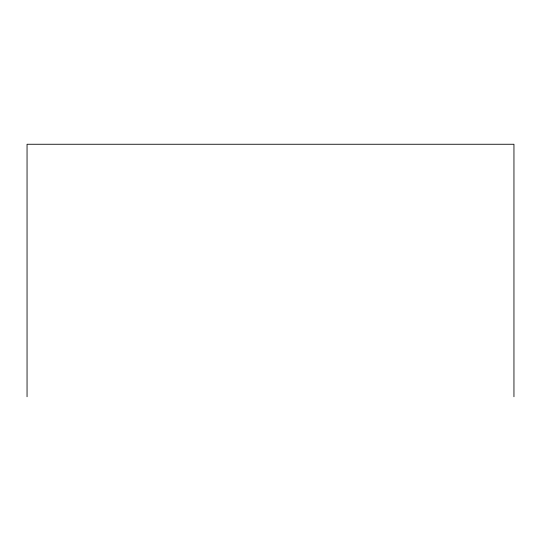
<?xml version="1.0" encoding="UTF-8"?>
<svg xmlns="http://www.w3.org/2000/svg" width="541" height="541" viewBox="0 0 541 541"><rect width="100%" height="100%" fill="white"/><g stroke="black" fill="none" stroke-linecap="round" stroke-linejoin="round"><path stroke-width="0.81" d="M513.95 396.742L513.95 144.258L27.05 144.258L27.05 396.742"/></g></svg>
